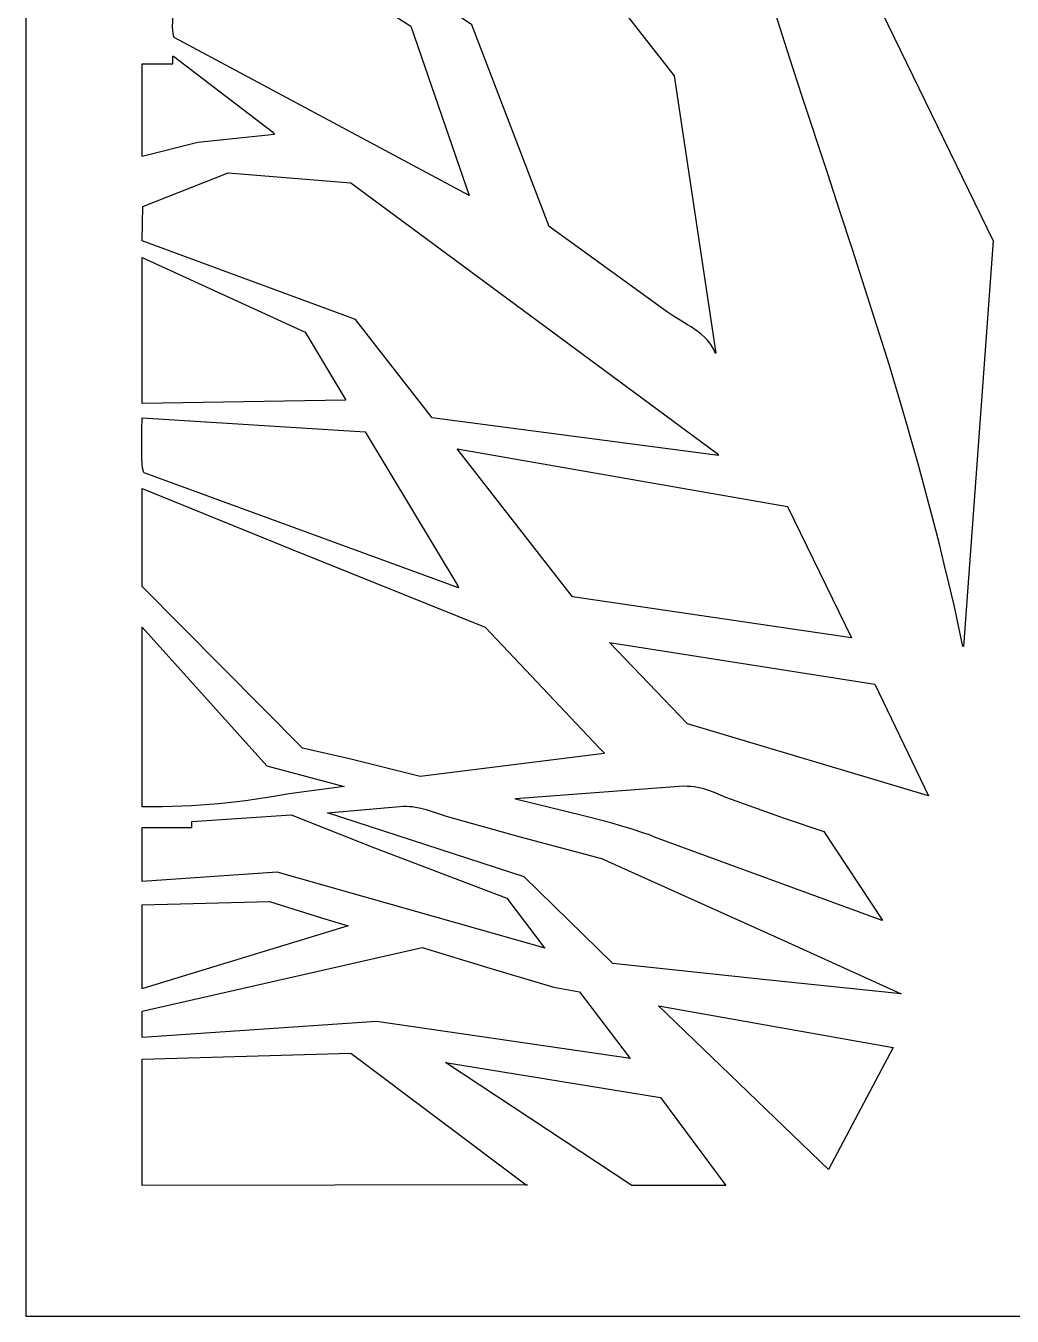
# Model space of a CAD drawing. Header units: centimetres. Extents: x 21 to 27, y -2.9 to 9.
# Drawn here: x 21.047 to 24.13, y -2.926 to 1.108 of the extents above; entities that cross this region are included whole.
import ezdxf

# ---------------------------------------------------------------- set-up
doc = ezdxf.new("R2010")
doc.units = ezdxf.units.CM
doc.header["$MEASUREMENT"] = 0
doc.layers.add('layer 1', color=7, linetype='Continuous')

msp = doc.modelspace()

# ---------------------------------------------------------------- linework, layer by layer
at = {"layer": 'layer 1', "color": 250, "lineweight": 30}
for points, knots in [([(21.0467, 9.00076), (21.0467, 9.00076), (21.0467, 9.00076), (21.0467, 9.00076), (21.0467, 9.00076), (21.0467, 9.00076), (26.99977, 9.00076), (26.99977, 9.00076), (26.99977, 9.00076), (26.99977, 9.00076), (26.99977, 9.00076), (26.99977, 9.00076), (26.99977, 9.00076), (26.99977, 9.00076), (26.99977, -2.92623), (26.99977, -2.92623), (26.99977, -2.92623), (26.99977, -2.92623), (26.99977, -2.92623), (26.99977, -2.92623), (26.99977, -2.92623), (26.99977, -2.92623), (21.0467, -2.92623), (21.0467, -2.92623), (21.0467, -2.92623), (21.0467, -2.92623), (21.0467, -2.92623), (21.0467, -2.92623), (21.0467, -2.92623), (21.0467, -2.92623), (21.0467, 9.00076), (21.0467, 9.00076), (21.0467, 9.00076), (21.0467, 9.00076), (21.0467, 9.00076), (21.0467, 9.00076)], [0, 0, 0, 0, 0.1, 0.1, 0.1, 0.1, 0.2, 0.2, 0.2, 0.2, 0.3, 0.3, 0.3, 0.3, 0.4, 0.4, 0.4, 0.4, 0.5, 0.5, 0.5, 0.5, 0.6, 0.6, 0.6, 0.6, 0.7, 0.7, 0.7, 0.7, 0.8, 0.8, 0.8, 0.8, 1, 1, 1, 1]), ([(22.51659, 3.70525), (22.51659, 3.70525), (22.51659, 3.70525), (22.51659, 3.70525), (22.51659, 3.70525), (22.51659, 3.70525), (22.85678, 2.73324), (22.85678, 2.73324), (22.85678, 2.73324), (22.85678, 2.73324), (22.85678, 2.73324), (22.85678, 2.73324), (22.85678, 2.73324), (22.85678, 2.73324), (23.03735, 2.19465), (23.03735, 2.19465), (23.03735, 2.19465), (23.03735, 2.19465), (23.03735, 2.19465), (23.03735, 2.19465), (23.03735, 2.19465), (23.03735, 2.19465), (23.06202, 2.12891), (23.06202, 2.12891), (23.06202, 2.12891), (23.06202, 2.12891), (23.08565, 2.06316), (23.08565, 2.06316), (23.08565, 2.06316), (23.08565, 2.06316), (23.10977, 1.9974), (23.10977, 1.9974), (23.10977, 1.9974), (23.10977, 1.9974), (23.1329, 1.93114), (23.1329, 1.93114), (23.1329, 1.93114), (23.1329, 1.93114), (23.15599, 1.86487), (23.15599, 1.86487), (23.15599, 1.86487), (23.15599, 1.86487), (23.17857, 1.79809), (23.17857, 1.79809), (23.17857, 1.79809), (23.17857, 1.79809), (23.22319, 1.66447), (23.22319, 1.66447), (23.22319, 1.66447), (23.22319, 1.66447), (23.2673, 1.53035), (23.2673, 1.53035), (23.2673, 1.53035), (23.2673, 1.53035), (23.31086, 1.3957), (23.31086, 1.3957), (23.31086, 1.3957), (23.31086, 1.3957), (23.39645, 1.12587), (23.39645, 1.12587), (23.39645, 1.12587), (23.39645, 1.12587), (23.39645, 1.12587), (23.39645, 1.12587), (23.39645, 1.12587), (23.39645, 1.12587), (23.43478, 1.00594), (23.43478, 1.00594), (23.43478, 1.00594), (23.43478, 1.00594), (23.4736, 0.88657), (23.4736, 0.88657), (23.4736, 0.88657), (23.4736, 0.88657), (23.55235, 0.64777), (23.55235, 0.64777), (23.55235, 0.64777), (23.55235, 0.64777), (23.59171, 0.52783), (23.59171, 0.52783), (23.59171, 0.52783), (23.59171, 0.52783), (23.63109, 0.40792), (23.63109, 0.40792), (23.63109, 0.40792), (23.63109, 0.40792), (23.66992, 0.2875), (23.66992, 0.2875), (23.66992, 0.2875), (23.66992, 0.2875), (23.70825, 0.16703), (23.70825, 0.16703), (23.70825, 0.16703), (23.70825, 0.16703), (23.74605, 0.04552), (23.74605, 0.04552), (23.74605, 0.04552), (23.74605, 0.04552), (23.7828, -0.07705), (23.7828, -0.07705), (23.7828, -0.07705), (23.7828, -0.07705), (23.80064, -0.13803), (23.80064, -0.13803), (23.80064, -0.13803), (23.80064, -0.13803), (23.81851, -0.20008), (23.81851, -0.20008), (23.81851, -0.20008), (23.81851, -0.20008), (23.83583, -0.26165), (23.83583, -0.26165), (23.83583, -0.26165), (23.83583, -0.26165), (23.85315, -0.32423), (23.85315, -0.32423), (23.85315, -0.32423), (23.85315, -0.32423), (23.86994, -0.3863), (23.86994, -0.3863), (23.86994, -0.3863), (23.86994, -0.3863), (23.88622, -0.44943), (23.88622, -0.44943), (23.88622, -0.44943), (23.88622, -0.44943), (23.90251, -0.51253), (23.90251, -0.51253), (23.90251, -0.51253), (23.90251, -0.51253), (23.91771, -0.57567), (23.91771, -0.57567), (23.91771, -0.57567), (23.91771, -0.57567), (23.93294, -0.63931), (23.93294, -0.63931), (23.93294, -0.63931), (23.93294, -0.63931), (23.94816, -0.70344), (23.94816, -0.70344), (23.94816, -0.70344), (23.94816, -0.70344), (23.96235, -0.76814), (23.96235, -0.76814), (23.96235, -0.76814), (23.96235, -0.76814), (23.97599, -0.83286), (23.97599, -0.83286), (23.97599, -0.83286), (23.97599, -0.83286), (23.97599, -0.83286), (23.97599, -0.83286), (23.97599, -0.83286), (23.97599, -0.83286), (23.97808, -0.83286), (23.97808, -0.83286), (23.97808, -0.83286), (23.97808, -0.83286), (23.97808, -0.83286), (23.97808, -0.83286), (23.97808, -0.83286), (23.97808, -0.83286), (24.0705, 0.43578), (24.0705, 0.43578), (24.0705, 0.43578), (24.0705, 0.43578), (24.0705, 0.43578), (24.0705, 0.43578), (24.0705, 0.43578), (24.0705, 0.43578), (23.35445, 1.90643), (23.35445, 1.90643), (23.35445, 1.90643), (23.35445, 1.90643), (23.35445, 1.90643), (23.35445, 1.90643), (23.35445, 1.90643), (23.35445, 1.90643), (23.31454, 2.55023), (23.31454, 2.55023), (23.31454, 2.55023), (23.31454, 2.55023), (23.31454, 2.55023), (23.31454, 2.55023), (23.31454, 2.55023), (23.31454, 2.55023), (22.82107, 3.27815), (22.82107, 3.27815), (22.82107, 3.27815), (22.82107, 3.27815), (22.82107, 3.27815), (22.82107, 3.27815), (22.82107, 3.27815), (22.82107, 3.27815), (22.73288, 3.59165), (22.73288, 3.59165), (22.73288, 3.59165), (22.73288, 3.59165), (22.73288, 3.59165), (22.73288, 3.59165), (22.73288, 3.59165), (22.73288, 3.59165), (22.51659, 3.70525), (22.51659, 3.70525), (22.51659, 3.70525), (22.51659, 3.70525), (22.51659, 3.70525), (22.51659, 3.70525)], [0, 0, 0, 0, 0.0188679, 0.0188679, 0.0188679, 0.0188679, 0.0377358, 0.0377358, 0.0377358, 0.0377358, 0.0566038, 0.0566038, 0.0566038, 0.0566038, 0.0754717, 0.0754717, 0.0754717, 0.0754717, 0.0943396, 0.0943396, 0.0943396, 0.0943396, 0.1132075, 0.1132075, 0.1132075, 0.1132075, 0.1320755, 0.1320755, 0.1320755, 0.1320755, 0.1509434, 0.1509434, 0.1509434, 0.1509434, 0.1698113, 0.1698113, 0.1698113, 0.1698113, 0.1886792, 0.1886792, 0.1886792, 0.1886792, 0.2075472, 0.2075472, 0.2075472, 0.2075472, 0.2264151, 0.2264151, 0.2264151, 0.2264151, 0.245283, 0.245283, 0.245283, 0.245283, 0.2641509, 0.2641509, 0.2641509, 0.2641509, 0.2830189, 0.2830189, 0.2830189, 0.2830189, 0.3018868, 0.3018868, 0.3018868, 0.3018868, 0.3207547, 0.3207547, 0.3207547, 0.3207547, 0.3396226, 0.3396226, 0.3396226, 0.3396226, 0.3584906, 0.3584906, 0.3584906, 0.3584906, 0.3773585, 0.3773585, 0.3773585, 0.3773585, 0.3962264, 0.3962264, 0.3962264, 0.3962264, 0.4150943, 0.4150943, 0.4150943, 0.4150943, 0.4339623, 0.4339623, 0.4339623, 0.4339623, 0.4528302, 0.4528302, 0.4528302, 0.4528302, 0.4716981, 0.4716981, 0.4716981, 0.4716981, 0.490566, 0.490566, 0.490566, 0.490566, 0.509434, 0.509434, 0.509434, 0.509434, 0.5283019, 0.5283019, 0.5283019, 0.5283019, 0.5471698, 0.5471698, 0.5471698, 0.5471698, 0.5660377, 0.5660377, 0.5660377, 0.5660377, 0.5849057, 0.5849057, 0.5849057, 0.5849057, 0.6037736, 0.6037736, 0.6037736, 0.6037736, 0.6226415, 0.6226415, 0.6226415, 0.6226415, 0.6415094, 0.6415094, 0.6415094, 0.6415094, 0.6603774, 0.6603774, 0.6603774, 0.6603774, 0.6792453, 0.6792453, 0.6792453, 0.6792453, 0.6981132, 0.6981132, 0.6981132, 0.6981132, 0.7169811, 0.7169811, 0.7169811, 0.7169811, 0.7358491, 0.7358491, 0.7358491, 0.7358491, 0.754717, 0.754717, 0.754717, 0.754717, 0.7735849, 0.7735849, 0.7735849, 0.7735849, 0.7924528, 0.7924528, 0.7924528, 0.7924528, 0.8113208, 0.8113208, 0.8113208, 0.8113208, 0.8301887, 0.8301887, 0.8301887, 0.8301887, 0.8490566, 0.8490566, 0.8490566, 0.8490566, 0.8679245, 0.8679245, 0.8679245, 0.8679245, 0.8867925, 0.8867925, 0.8867925, 0.8867925, 0.9056604, 0.9056604, 0.9056604, 0.9056604, 0.9245283, 0.9245283, 0.9245283, 0.9245283, 0.9433962, 0.9433962, 0.9433962, 0.9433962, 0.9622642, 0.9622642, 0.9622642, 0.9622642, 1, 1, 1, 1]), ([(22.74548, 1.34467), (22.74548, 1.34467), (22.74548, 1.34467), (22.74548, 1.34467), (22.74548, 1.34467), (22.74548, 1.34467), (22.17011, 1.29417), (22.17011, 1.29417), (22.17011, 1.29417), (22.17011, 1.29417), (22.17011, 1.29417), (22.17011, 1.29417), (22.17011, 1.29417), (22.17011, 1.29417), (22.17432, 1.29208), (22.17432, 1.29208), (22.17432, 1.29208), (22.17432, 1.29208), (22.17432, 1.29208), (22.17432, 1.29208), (22.17432, 1.29208), (22.17432, 1.29208), (22.44097, 1.11113), (22.44097, 1.11113), (22.44097, 1.11113), (22.44097, 1.11113), (22.44097, 1.11113), (22.44097, 1.11113), (22.44097, 1.11113), (22.44097, 1.11113), (22.68248, 0.47996), (22.68248, 0.47996), (22.68248, 0.47996), (22.68248, 0.47996), (22.68248, 0.47996), (22.68248, 0.47996), (22.68248, 0.47996), (22.68248, 0.47996), (23.05205, 0.21278), (23.05205, 0.21278), (23.05205, 0.21278), (23.05205, 0.21278), (23.05205, 0.21278), (23.05205, 0.21278), (23.05205, 0.21278), (23.05205, 0.21278), (23.06151, 0.20647), (23.06151, 0.20647), (23.06151, 0.20647), (23.06151, 0.20647), (23.07148, 0.20016), (23.07148, 0.20016), (23.07148, 0.20016), (23.07148, 0.20016), (23.09249, 0.18701), (23.09249, 0.18701), (23.09249, 0.18701), (23.09249, 0.18701), (23.11505, 0.17335), (23.11505, 0.17335), (23.11505, 0.17335), (23.11505, 0.17335), (23.1266, 0.16651), (23.1266, 0.16651), (23.1266, 0.16651), (23.1266, 0.16651), (23.13763, 0.15862), (23.13763, 0.15862), (23.13763, 0.15862), (23.13763, 0.15862), (23.14814, 0.15124), (23.14814, 0.15124), (23.14814, 0.15124), (23.14814, 0.15124), (23.15863, 0.14283), (23.15863, 0.14283), (23.15863, 0.14283), (23.15863, 0.14283), (23.16808, 0.13443), (23.16808, 0.13443), (23.16808, 0.13443), (23.16808, 0.13443), (23.17699, 0.12547), (23.17699, 0.12547), (23.17699, 0.12547), (23.17699, 0.12547), (23.18488, 0.11601), (23.18488, 0.11601), (23.18488, 0.11601), (23.18488, 0.11601), (23.18801, 0.11128), (23.18801, 0.11128), (23.18801, 0.11128), (23.18801, 0.11128), (23.19117, 0.10601), (23.19117, 0.10601), (23.19117, 0.10601), (23.19117, 0.10601), (23.19434, 0.10075), (23.19434, 0.10075), (23.19434, 0.10075), (23.19434, 0.10075), (23.19692, 0.09549), (23.19692, 0.09549), (23.19692, 0.09549), (23.19692, 0.09549), (23.19905, 0.09024), (23.19905, 0.09024), (23.19905, 0.09024), (23.19905, 0.09024), (23.20116, 0.08446), (23.20116, 0.08446), (23.20116, 0.08446), (23.20116, 0.08446), (23.20116, 0.08446), (23.20116, 0.08446), (23.20116, 0.08446), (23.20116, 0.08446), (23.20324, 0.08446), (23.20324, 0.08446), (23.20324, 0.08446), (23.20324, 0.08446), (23.20324, 0.08446), (23.20324, 0.08446), (23.20324, 0.08446), (23.20324, 0.08446), (23.07303, 0.95126), (23.07303, 0.95126), (23.07303, 0.95126), (23.07303, 0.95126), (23.07303, 0.95126), (23.07303, 0.95126), (23.07303, 0.95126), (23.07303, 0.95126), (22.76647, 1.34467), (22.76647, 1.34467), (22.76647, 1.34467), (22.76647, 1.34467), (22.76647, 1.34467), (22.76647, 1.34467), (22.76647, 1.34467), (22.76647, 1.34467), (22.74548, 1.34467), (22.74548, 1.34467), (22.74548, 1.34467), (22.74548, 1.34467), (22.74548, 1.34467), (22.74548, 1.34467)], [0, 0, 0, 0, 0.0263158, 0.0263158, 0.0263158, 0.0263158, 0.0526316, 0.0526316, 0.0526316, 0.0526316, 0.0789474, 0.0789474, 0.0789474, 0.0789474, 0.1052632, 0.1052632, 0.1052632, 0.1052632, 0.1315789, 0.1315789, 0.1315789, 0.1315789, 0.1578947, 0.1578947, 0.1578947, 0.1578947, 0.1842105, 0.1842105, 0.1842105, 0.1842105, 0.2105263, 0.2105263, 0.2105263, 0.2105263, 0.2368421, 0.2368421, 0.2368421, 0.2368421, 0.2631579, 0.2631579, 0.2631579, 0.2631579, 0.2894737, 0.2894737, 0.2894737, 0.2894737, 0.3157895, 0.3157895, 0.3157895, 0.3157895, 0.3421053, 0.3421053, 0.3421053, 0.3421053, 0.3684211, 0.3684211, 0.3684211, 0.3684211, 0.3947368, 0.3947368, 0.3947368, 0.3947368, 0.4210526, 0.4210526, 0.4210526, 0.4210526, 0.4473684, 0.4473684, 0.4473684, 0.4473684, 0.4736842, 0.4736842, 0.4736842, 0.4736842, 0.5, 0.5, 0.5, 0.5, 0.5263158, 0.5263158, 0.5263158, 0.5263158, 0.5526316, 0.5526316, 0.5526316, 0.5526316, 0.5789474, 0.5789474, 0.5789474, 0.5789474, 0.6052632, 0.6052632, 0.6052632, 0.6052632, 0.6315789, 0.6315789, 0.6315789, 0.6315789, 0.6578947, 0.6578947, 0.6578947, 0.6578947, 0.6842105, 0.6842105, 0.6842105, 0.6842105, 0.7105263, 0.7105263, 0.7105263, 0.7105263, 0.7368421, 0.7368421, 0.7368421, 0.7368421, 0.7631579, 0.7631579, 0.7631579, 0.7631579, 0.7894737, 0.7894737, 0.7894737, 0.7894737, 0.8157895, 0.8157895, 0.8157895, 0.8157895, 0.8421053, 0.8421053, 0.8421053, 0.8421053, 0.8684211, 0.8684211, 0.8684211, 0.8684211, 0.8947368, 0.8947368, 0.8947368, 0.8947368, 0.9210526, 0.9210526, 0.9210526, 0.9210526, 0.9473684, 0.9473684, 0.9473684, 0.9473684, 1, 1, 1, 1]), ([(21.50657, 1.1406), (21.50657, 1.1406), (21.50657, 1.1406), (21.50657, 1.1406), (21.50657, 1.1406), (21.50657, 1.1406), (21.50603, 1.12272), (21.50603, 1.12272), (21.50603, 1.12272), (21.50603, 1.12272), (21.5055, 1.10326), (21.5055, 1.10326), (21.5055, 1.10326), (21.5055, 1.10326), (21.50603, 1.09381), (21.50603, 1.09381), (21.50603, 1.09381), (21.50603, 1.09381), (21.50709, 1.08537), (21.50709, 1.08537), (21.50709, 1.08537), (21.50709, 1.08537), (21.50866, 1.07747), (21.50866, 1.07747), (21.50866, 1.07747), (21.50866, 1.07747), (21.50972, 1.07432), (21.50972, 1.07432), (21.50972, 1.07432), (21.50972, 1.07432), (21.51077, 1.07118), (21.51077, 1.07118), (21.51077, 1.07118), (21.51077, 1.07118), (21.51077, 1.07118), (21.51077, 1.07118), (21.51077, 1.07118), (21.51077, 1.07118), (22.43259, 0.57674), (22.43259, 0.57674), (22.43259, 0.57674), (22.43259, 0.57674), (22.43259, 0.57674), (22.43259, 0.57674), (22.43259, 0.57674), (22.43259, 0.57674), (22.24991, 1.10695), (22.24991, 1.10695), (22.24991, 1.10695), (22.24991, 1.10695), (22.24991, 1.10695), (22.24991, 1.10695), (22.24991, 1.10695), (22.24991, 1.10695), (22.14704, 1.17214), (22.14704, 1.17214), (22.14704, 1.17214), (22.14704, 1.17214), (22.14704, 1.17214), (22.14704, 1.17214), (22.14704, 1.17214), (22.14704, 1.17214), (21.99795, 1.27104), (21.99795, 1.27104), (21.99795, 1.27104), (21.99795, 1.27104), (21.99795, 1.27104), (21.99795, 1.27104), (21.99795, 1.27104), (21.99795, 1.27104), (21.40996, 1.21424), (21.40996, 1.21424), (21.40996, 1.21424), (21.40996, 1.21424), (21.40996, 1.21424), (21.40996, 1.21424), (21.40996, 1.21424), (21.40996, 1.21424), (21.40996, 1.1406), (21.40996, 1.1406), (21.40996, 1.1406), (21.40996, 1.1406), (21.40996, 1.1406), (21.40996, 1.1406), (21.40996, 1.1406), (21.40996, 1.1406), (21.50657, 1.1406), (21.50657, 1.1406), (21.50657, 1.1406), (21.50657, 1.1406), (21.50657, 1.1406), (21.50657, 1.1406)], [0, 0, 0, 0, 0.0416667, 0.0416667, 0.0416667, 0.0416667, 0.0833333, 0.0833333, 0.0833333, 0.0833333, 0.125, 0.125, 0.125, 0.125, 0.1666667, 0.1666667, 0.1666667, 0.1666667, 0.2083333, 0.2083333, 0.2083333, 0.2083333, 0.25, 0.25, 0.25, 0.25, 0.2916667, 0.2916667, 0.2916667, 0.2916667, 0.3333333, 0.3333333, 0.3333333, 0.3333333, 0.375, 0.375, 0.375, 0.375, 0.4166667, 0.4166667, 0.4166667, 0.4166667, 0.4583333, 0.4583333, 0.4583333, 0.4583333, 0.5, 0.5, 0.5, 0.5, 0.5416667, 0.5416667, 0.5416667, 0.5416667, 0.5833333, 0.5833333, 0.5833333, 0.5833333, 0.625, 0.625, 0.625, 0.625, 0.6666667, 0.6666667, 0.6666667, 0.6666667, 0.7083333, 0.7083333, 0.7083333, 0.7083333, 0.75, 0.75, 0.75, 0.75, 0.7916667, 0.7916667, 0.7916667, 0.7916667, 0.8333333, 0.8333333, 0.8333333, 0.8333333, 0.875, 0.875, 0.875, 0.875, 0.9166667, 0.9166667, 0.9166667, 0.9166667, 1, 1, 1, 1]), ([(21.50657, 0.98912), (21.50657, 0.98912), (21.50657, 0.98912), (21.50657, 0.98912), (21.50657, 0.98912), (21.50657, 0.98912), (21.40996, 0.98912), (21.40996, 0.98912), (21.40996, 0.98912), (21.40996, 0.98912), (21.40996, 0.98912), (21.40996, 0.98912), (21.40996, 0.98912), (21.40996, 0.98912), (21.40996, 0.69879), (21.40996, 0.69879), (21.40996, 0.69879), (21.40996, 0.69879), (21.40996, 0.69879), (21.40996, 0.69879), (21.40996, 0.69879), (21.40996, 0.69879), (21.58426, 0.74297), (21.58426, 0.74297), (21.58426, 0.74297), (21.58426, 0.74297), (21.58426, 0.74297), (21.58426, 0.74297), (21.58426, 0.74297), (21.58426, 0.74297), (21.82362, 0.7682), (21.82362, 0.7682), (21.82362, 0.7682), (21.82362, 0.7682), (21.82362, 0.7682), (21.82362, 0.7682), (21.82362, 0.7682), (21.82362, 0.7682), (21.81735, 0.77663), (21.81735, 0.77663), (21.81735, 0.77663), (21.81735, 0.77663), (21.81735, 0.77663), (21.81735, 0.77663), (21.81735, 0.77663), (21.81735, 0.77663), (21.50866, 1.01227), (21.50866, 1.01227), (21.50866, 1.01227), (21.50866, 1.01227), (21.50866, 1.01227), (21.50866, 1.01227), (21.50866, 1.01227), (21.50866, 1.01227), (21.50657, 1.01227), (21.50657, 1.01227), (21.50657, 1.01227), (21.50657, 1.01227), (21.50657, 1.01227), (21.50657, 1.01227), (21.50657, 1.01227), (21.50657, 1.01227), (21.50657, 0.98912), (21.50657, 0.98912), (21.50657, 0.98912), (21.50657, 0.98912), (21.50657, 0.98912), (21.50657, 0.98912)], [0, 0, 0, 0, 0.0555556, 0.0555556, 0.0555556, 0.0555556, 0.1111111, 0.1111111, 0.1111111, 0.1111111, 0.1666667, 0.1666667, 0.1666667, 0.1666667, 0.2222222, 0.2222222, 0.2222222, 0.2222222, 0.2777778, 0.2777778, 0.2777778, 0.2777778, 0.3333333, 0.3333333, 0.3333333, 0.3333333, 0.3888889, 0.3888889, 0.3888889, 0.3888889, 0.4444444, 0.4444444, 0.4444444, 0.4444444, 0.5, 0.5, 0.5, 0.5, 0.5555556, 0.5555556, 0.5555556, 0.5555556, 0.6111111, 0.6111111, 0.6111111, 0.6111111, 0.6666667, 0.6666667, 0.6666667, 0.6666667, 0.7222222, 0.7222222, 0.7222222, 0.7222222, 0.7777778, 0.7777778, 0.7777778, 0.7777778, 0.8333333, 0.8333333, 0.8333333, 0.8333333, 0.8888889, 0.8888889, 0.8888889, 0.8888889, 1, 1, 1, 1]), ([(21.67874, 0.6483), (21.67874, 0.6483), (21.67874, 0.6483), (21.67874, 0.6483), (21.67874, 0.6483), (21.67874, 0.6483), (21.41206, 0.5431), (21.41206, 0.5431), (21.41206, 0.5431), (21.41206, 0.5431), (21.41206, 0.5431), (21.41206, 0.5431), (21.41206, 0.5431), (21.41206, 0.5431), (21.40996, 0.43578), (21.40996, 0.43578), (21.40996, 0.43578), (21.40996, 0.43578), (21.40996, 0.43578), (21.40996, 0.43578), (21.40996, 0.43578), (21.40996, 0.43578), (22.07773, 0.18964), (22.07773, 0.18964), (22.07773, 0.18964), (22.07773, 0.18964), (22.07773, 0.18964), (22.07773, 0.18964), (22.07773, 0.18964), (22.07773, 0.18964), (22.31712, -0.11754), (22.31712, -0.11754), (22.31712, -0.11754), (22.31712, -0.11754), (22.31712, -0.11754), (22.31712, -0.11754), (22.31712, -0.11754), (22.31712, -0.11754), (23.21165, -0.23535), (23.21165, -0.23535), (23.21165, -0.23535), (23.21165, -0.23535), (23.21165, -0.23535), (23.21165, -0.23535), (23.21165, -0.23535), (23.21165, -0.23535), (23.20743, -0.22905), (23.20743, -0.22905), (23.20743, -0.22905), (23.20743, -0.22905), (23.20743, -0.22905), (23.20743, -0.22905), (23.20743, -0.22905), (23.20743, -0.22905), (22.06303, 0.61673), (22.06303, 0.61673), (22.06303, 0.61673), (22.06303, 0.61673), (22.06303, 0.61673), (22.06303, 0.61673), (22.06303, 0.61673), (22.06303, 0.61673), (21.67874, 0.6483), (21.67874, 0.6483), (21.67874, 0.6483), (21.67874, 0.6483), (21.67874, 0.6483), (21.67874, 0.6483)], [0, 0, 0, 0, 0.0555556, 0.0555556, 0.0555556, 0.0555556, 0.1111111, 0.1111111, 0.1111111, 0.1111111, 0.1666667, 0.1666667, 0.1666667, 0.1666667, 0.2222222, 0.2222222, 0.2222222, 0.2222222, 0.2777778, 0.2777778, 0.2777778, 0.2777778, 0.3333333, 0.3333333, 0.3333333, 0.3333333, 0.3888889, 0.3888889, 0.3888889, 0.3888889, 0.4444444, 0.4444444, 0.4444444, 0.4444444, 0.5, 0.5, 0.5, 0.5, 0.5555556, 0.5555556, 0.5555556, 0.5555556, 0.6111111, 0.6111111, 0.6111111, 0.6111111, 0.6666667, 0.6666667, 0.6666667, 0.6666667, 0.7222222, 0.7222222, 0.7222222, 0.7222222, 0.7777778, 0.7777778, 0.7777778, 0.7777778, 0.8333333, 0.8333333, 0.8333333, 0.8333333, 0.8888889, 0.8888889, 0.8888889, 0.8888889, 1, 1, 1, 1]), ([(21.40996, 0.38322), (21.40996, 0.38322), (21.40996, 0.38322), (21.40996, 0.38322), (21.40996, 0.38322), (21.40996, 0.38322), (21.40996, -0.07333), (21.40996, -0.07333), (21.40996, -0.07333), (21.40996, -0.07333), (21.40996, -0.07333), (21.40996, -0.07333), (21.40996, -0.07333), (21.40996, -0.07333), (22.04623, -0.06282), (22.04623, -0.06282), (22.04623, -0.06282), (22.04623, -0.06282), (22.04623, -0.06282), (22.04623, -0.06282), (22.04623, -0.06282), (22.04623, -0.06282), (22.04623, -0.06072), (22.04623, -0.06072), (22.04623, -0.06072), (22.04623, -0.06072), (22.04623, -0.06072), (22.04623, -0.06072), (22.04623, -0.06072), (22.04623, -0.06072), (21.92023, 0.14966), (21.92023, 0.14966), (21.92023, 0.14966), (21.92023, 0.14966), (21.92023, 0.14966), (21.92023, 0.14966), (21.92023, 0.14966), (21.92023, 0.14966), (21.40996, 0.38322), (21.40996, 0.38322), (21.40996, 0.38322), (21.40996, 0.38322), (21.40996, 0.38322), (21.40996, 0.38322)], [0, 0, 0, 0, 0.0833333, 0.0833333, 0.0833333, 0.0833333, 0.1666667, 0.1666667, 0.1666667, 0.1666667, 0.25, 0.25, 0.25, 0.25, 0.3333333, 0.3333333, 0.3333333, 0.3333333, 0.4166667, 0.4166667, 0.4166667, 0.4166667, 0.5, 0.5, 0.5, 0.5, 0.5833333, 0.5833333, 0.5833333, 0.5833333, 0.6666667, 0.6666667, 0.6666667, 0.6666667, 0.75, 0.75, 0.75, 0.75, 0.8333333, 0.8333333, 0.8333333, 0.8333333, 1, 1, 1, 1]), ([(21.40996, -0.11754), (21.40996, -0.11754), (21.40996, -0.11754), (21.40996, -0.11754), (21.40996, -0.11754), (21.40996, -0.11754), (21.40944, -0.15486), (21.40944, -0.15486), (21.40944, -0.15486), (21.40944, -0.15486), (21.40891, -0.18223), (21.40891, -0.18223), (21.40891, -0.18223), (21.40891, -0.18223), (21.40891, -0.21115), (21.40891, -0.21115), (21.40891, -0.21115), (21.40891, -0.21115), (21.40944, -0.23955), (21.40944, -0.23955), (21.40944, -0.23955), (21.40944, -0.23955), (21.41049, -0.26375), (21.41049, -0.26375), (21.41049, -0.26375), (21.41049, -0.26375), (21.41153, -0.27374), (21.41153, -0.27374), (21.41153, -0.27374), (21.41153, -0.27374), (21.41313, -0.28163), (21.41313, -0.28163), (21.41313, -0.28163), (21.41313, -0.28163), (21.41419, -0.28689), (21.41419, -0.28689), (21.41419, -0.28689), (21.41419, -0.28689), (21.41521, -0.28899), (21.41521, -0.28899), (21.41521, -0.28899), (21.41521, -0.28899), (21.41627, -0.29004), (21.41627, -0.29004), (21.41627, -0.29004), (21.41627, -0.29004), (21.41627, -0.29004), (21.41627, -0.29004), (21.41627, -0.29004), (21.41627, -0.29004), (22.39899, -0.64982), (22.39899, -0.64982), (22.39899, -0.64982), (22.39899, -0.64982), (22.39899, -0.64982), (22.39899, -0.64982), (22.39899, -0.64982), (22.39899, -0.64982), (22.39691, -0.64351), (22.39691, -0.64351), (22.39691, -0.64351), (22.39691, -0.64351), (22.39691, -0.64351), (22.39691, -0.64351), (22.39691, -0.64351), (22.39691, -0.64351), (22.1071, -0.1617), (22.1071, -0.1617), (22.1071, -0.1617), (22.1071, -0.1617), (22.1071, -0.1617), (22.1071, -0.1617), (22.1071, -0.1617), (22.1071, -0.1617), (21.40996, -0.11754), (21.40996, -0.11754), (21.40996, -0.11754), (21.40996, -0.11754), (21.40996, -0.11754), (21.40996, -0.11754)], [0, 0, 0, 0, 0.047619, 0.047619, 0.047619, 0.047619, 0.0952381, 0.0952381, 0.0952381, 0.0952381, 0.1428571, 0.1428571, 0.1428571, 0.1428571, 0.1904762, 0.1904762, 0.1904762, 0.1904762, 0.2380952, 0.2380952, 0.2380952, 0.2380952, 0.2857143, 0.2857143, 0.2857143, 0.2857143, 0.3333333, 0.3333333, 0.3333333, 0.3333333, 0.3809524, 0.3809524, 0.3809524, 0.3809524, 0.4285714, 0.4285714, 0.4285714, 0.4285714, 0.4761905, 0.4761905, 0.4761905, 0.4761905, 0.5238095, 0.5238095, 0.5238095, 0.5238095, 0.5714286, 0.5714286, 0.5714286, 0.5714286, 0.6190476, 0.6190476, 0.6190476, 0.6190476, 0.6666667, 0.6666667, 0.6666667, 0.6666667, 0.7142857, 0.7142857, 0.7142857, 0.7142857, 0.7619048, 0.7619048, 0.7619048, 0.7619048, 0.8095238, 0.8095238, 0.8095238, 0.8095238, 0.8571429, 0.8571429, 0.8571429, 0.8571429, 0.9047619, 0.9047619, 0.9047619, 0.9047619, 1, 1, 1, 1]), ([(22.39479, -0.21431), (22.39479, -0.21431), (22.39479, -0.21431), (22.39479, -0.21431), (22.39479, -0.21431), (22.39479, -0.21431), (22.75598, -0.67715), (22.75598, -0.67715), (22.75598, -0.67715), (22.75598, -0.67715), (22.75598, -0.67715), (22.75598, -0.67715), (22.75598, -0.67715), (22.75598, -0.67715), (23.6274, -0.8055), (23.6274, -0.8055), (23.6274, -0.8055), (23.6274, -0.8055), (23.6274, -0.8055), (23.6274, -0.8055), (23.6274, -0.8055), (23.6274, -0.8055), (23.42793, -0.39525), (23.42793, -0.39525), (23.42793, -0.39525), (23.42793, -0.39525), (23.42793, -0.39525), (23.42793, -0.39525), (23.42793, -0.39525), (23.42793, -0.39525), (22.39479, -0.21431), (22.39479, -0.21431), (22.39479, -0.21431), (22.39479, -0.21431), (22.39479, -0.21431), (22.39479, -0.21431)], [0, 0, 0, 0, 0.1, 0.1, 0.1, 0.1, 0.2, 0.2, 0.2, 0.2, 0.3, 0.3, 0.3, 0.3, 0.4, 0.4, 0.4, 0.4, 0.5, 0.5, 0.5, 0.5, 0.6, 0.6, 0.6, 0.6, 0.7, 0.7, 0.7, 0.7, 0.8, 0.8, 0.8, 0.8, 1, 1, 1, 1]), ([(21.40996, -0.33843), (21.40996, -0.33843), (21.40996, -0.33843), (21.40996, -0.33843), (21.40996, -0.33843), (21.40996, -0.33843), (21.40996, -0.64559), (21.40996, -0.64559), (21.40996, -0.64559), (21.40996, -0.64559), (21.40996, -0.64559), (21.40996, -0.64559), (21.40996, -0.64559), (21.40996, -0.64559), (21.91184, -1.15053), (21.91184, -1.15053), (21.91184, -1.15053), (21.91184, -1.15053), (21.91184, -1.15053), (21.91184, -1.15053), (21.91184, -1.15053), (21.91184, -1.15053), (22.05883, -1.18421), (22.05883, -1.18421), (22.05883, -1.18421), (22.05883, -1.18421), (22.05883, -1.18421), (22.05883, -1.18421), (22.05883, -1.18421), (22.05883, -1.18421), (22.27931, -1.23889), (22.27931, -1.23889), (22.27931, -1.23889), (22.27931, -1.23889), (22.27931, -1.23889), (22.27931, -1.23889), (22.27931, -1.23889), (22.27931, -1.23889), (22.85467, -1.16738), (22.85467, -1.16738), (22.85467, -1.16738), (22.85467, -1.16738), (22.85467, -1.16738), (22.85467, -1.16738), (22.85467, -1.16738), (22.85467, -1.16738), (22.85467, -1.16526), (22.85467, -1.16526), (22.85467, -1.16526), (22.85467, -1.16526), (22.85467, -1.16526), (22.85467, -1.16526), (22.85467, -1.16526), (22.85467, -1.16526), (22.83787, -1.14844), (22.83787, -1.14844), (22.83787, -1.14844), (22.83787, -1.14844), (22.83787, -1.14844), (22.83787, -1.14844), (22.83787, -1.14844), (22.83787, -1.14844), (22.64468, -0.94436), (22.64468, -0.94436), (22.64468, -0.94436), (22.64468, -0.94436), (22.64468, -0.94436), (22.64468, -0.94436), (22.64468, -0.94436), (22.64468, -0.94436), (22.483, -0.77183), (22.483, -0.77183), (22.483, -0.77183), (22.483, -0.77183), (22.483, -0.77183), (22.483, -0.77183), (22.483, -0.77183), (22.483, -0.77183), (21.88454, -0.532), (21.88454, -0.532), (21.88454, -0.532), (21.88454, -0.532), (21.88454, -0.532), (21.88454, -0.532), (21.88454, -0.532), (21.88454, -0.532), (21.40996, -0.33843), (21.40996, -0.33843), (21.40996, -0.33843), (21.40996, -0.33843), (21.40996, -0.33843), (21.40996, -0.33843)], [0, 0, 0, 0, 0.0416667, 0.0416667, 0.0416667, 0.0416667, 0.0833333, 0.0833333, 0.0833333, 0.0833333, 0.125, 0.125, 0.125, 0.125, 0.1666667, 0.1666667, 0.1666667, 0.1666667, 0.2083333, 0.2083333, 0.2083333, 0.2083333, 0.25, 0.25, 0.25, 0.25, 0.2916667, 0.2916667, 0.2916667, 0.2916667, 0.3333333, 0.3333333, 0.3333333, 0.3333333, 0.375, 0.375, 0.375, 0.375, 0.4166667, 0.4166667, 0.4166667, 0.4166667, 0.4583333, 0.4583333, 0.4583333, 0.4583333, 0.5, 0.5, 0.5, 0.5, 0.5416667, 0.5416667, 0.5416667, 0.5416667, 0.5833333, 0.5833333, 0.5833333, 0.5833333, 0.625, 0.625, 0.625, 0.625, 0.6666667, 0.6666667, 0.6666667, 0.6666667, 0.7083333, 0.7083333, 0.7083333, 0.7083333, 0.75, 0.75, 0.75, 0.75, 0.7916667, 0.7916667, 0.7916667, 0.7916667, 0.8333333, 0.8333333, 0.8333333, 0.8333333, 0.875, 0.875, 0.875, 0.875, 0.9166667, 0.9166667, 0.9166667, 0.9166667, 1, 1, 1, 1]), ([(21.40996, -1.33358), (21.40996, -1.33358), (21.40996, -1.33358), (21.40996, -1.33358), (21.40996, -1.33358), (21.40996, -1.33358), (21.44199, -1.33358), (21.44199, -1.33358), (21.44199, -1.33358), (21.44199, -1.33358), (21.47349, -1.33358), (21.47349, -1.33358), (21.47349, -1.33358), (21.47349, -1.33358), (21.50446, -1.33307), (21.50446, -1.33307), (21.50446, -1.33307), (21.50446, -1.33307), (21.53439, -1.33201), (21.53439, -1.33201), (21.53439, -1.33201), (21.53439, -1.33201), (21.56431, -1.33043), (21.56431, -1.33043), (21.56431, -1.33043), (21.56431, -1.33043), (21.59319, -1.32885), (21.59319, -1.32885), (21.59319, -1.32885), (21.59319, -1.32885), (21.62204, -1.32676), (21.62204, -1.32676), (21.62204, -1.32676), (21.62204, -1.32676), (21.65041, -1.32411), (21.65041, -1.32411), (21.65041, -1.32411), (21.65041, -1.32411), (21.67823, -1.32148), (21.67823, -1.32148), (21.67823, -1.32148), (21.67823, -1.32148), (21.70603, -1.31833), (21.70603, -1.31833), (21.70603, -1.31833), (21.70603, -1.31833), (21.73335, -1.31517), (21.73335, -1.31517), (21.73335, -1.31517), (21.73335, -1.31517), (21.76065, -1.31149), (21.76065, -1.31149), (21.76065, -1.31149), (21.76065, -1.31149), (21.81525, -1.30308), (21.81525, -1.30308), (21.81525, -1.30308), (21.81525, -1.30308), (21.86984, -1.29361), (21.86984, -1.29361), (21.86984, -1.29361), (21.86984, -1.29361), (21.86984, -1.29361), (21.86984, -1.29361), (21.86984, -1.29361), (21.86984, -1.29361), (22.04202, -1.27045), (22.04202, -1.27045), (22.04202, -1.27045), (22.04202, -1.27045), (22.04202, -1.27045), (22.04202, -1.27045), (22.04202, -1.27045), (22.04202, -1.27045), (21.80054, -1.20524), (21.80054, -1.20524), (21.80054, -1.20524), (21.80054, -1.20524), (21.80054, -1.20524), (21.80054, -1.20524), (21.80054, -1.20524), (21.80054, -1.20524), (21.40996, -0.77183), (21.40996, -0.77183), (21.40996, -0.77183), (21.40996, -0.77183), (21.40996, -0.77183), (21.40996, -0.77183), (21.40996, -0.77183), (21.40996, -0.77183), (21.40996, -1.33358), (21.40996, -1.33358), (21.40996, -1.33358), (21.40996, -1.33358), (21.40996, -1.33358), (21.40996, -1.33358)], [0, 0, 0, 0, 0.04, 0.04, 0.04, 0.04, 0.08, 0.08, 0.08, 0.08, 0.12, 0.12, 0.12, 0.12, 0.16, 0.16, 0.16, 0.16, 0.2, 0.2, 0.2, 0.2, 0.24, 0.24, 0.24, 0.24, 0.28, 0.28, 0.28, 0.28, 0.32, 0.32, 0.32, 0.32, 0.36, 0.36, 0.36, 0.36, 0.4, 0.4, 0.4, 0.4, 0.44, 0.44, 0.44, 0.44, 0.48, 0.48, 0.48, 0.48, 0.52, 0.52, 0.52, 0.52, 0.56, 0.56, 0.56, 0.56, 0.6, 0.6, 0.6, 0.6, 0.64, 0.64, 0.64, 0.64, 0.68, 0.68, 0.68, 0.68, 0.72, 0.72, 0.72, 0.72, 0.76, 0.76, 0.76, 0.76, 0.8, 0.8, 0.8, 0.8, 0.84, 0.84, 0.84, 0.84, 0.88, 0.88, 0.88, 0.88, 0.92, 0.92, 0.92, 0.92, 1, 1, 1, 1]), ([(22.87147, -0.82021), (22.87147, -0.82021), (22.87147, -0.82021), (22.87147, -0.82021), (22.87147, -0.82021), (22.87147, -0.82021), (23.11505, -1.0748), (23.11505, -1.0748), (23.11505, -1.0748), (23.11505, -1.0748), (23.11505, -1.0748), (23.11505, -1.0748), (23.11505, -1.0748), (23.11505, -1.0748), (23.86889, -1.29991), (23.86889, -1.29991), (23.86889, -1.29991), (23.86889, -1.29991), (23.86889, -1.29991), (23.86889, -1.29991), (23.86889, -1.29991), (23.86889, -1.29991), (23.7009, -0.95067), (23.7009, -0.95067), (23.7009, -0.95067), (23.7009, -0.95067), (23.7009, -0.95067), (23.7009, -0.95067), (23.7009, -0.95067), (23.7009, -0.95067), (22.87147, -0.82021), (22.87147, -0.82021), (22.87147, -0.82021), (22.87147, -0.82021), (22.87147, -0.82021), (22.87147, -0.82021)], [0, 0, 0, 0, 0.1, 0.1, 0.1, 0.1, 0.2, 0.2, 0.2, 0.2, 0.3, 0.3, 0.3, 0.3, 0.4, 0.4, 0.4, 0.4, 0.5, 0.5, 0.5, 0.5, 0.6, 0.6, 0.6, 0.6, 0.7, 0.7, 0.7, 0.7, 0.8, 0.8, 0.8, 0.8, 1, 1, 1, 1]), ([(23.10246, -1.26836), (23.10246, -1.26836), (23.10246, -1.26836), (23.10246, -1.26836), (23.10246, -1.26836), (23.10246, -1.26836), (22.57748, -1.30834), (22.57748, -1.30834), (22.57748, -1.30834), (22.57748, -1.30834), (22.57748, -1.30834), (22.57748, -1.30834), (22.57748, -1.30834), (22.57748, -1.30834), (22.57748, -1.31046), (22.57748, -1.31046), (22.57748, -1.31046), (22.57748, -1.31046), (22.57748, -1.31046), (22.57748, -1.31046), (22.57748, -1.31046), (22.57748, -1.31046), (22.72656, -1.34621), (22.72656, -1.34621), (22.72656, -1.34621), (22.72656, -1.34621), (22.72656, -1.34621), (22.72656, -1.34621), (22.72656, -1.34621), (22.72656, -1.34621), (22.80218, -1.36512), (22.80218, -1.36512), (22.80218, -1.36512), (22.80218, -1.36512), (22.83893, -1.3746), (22.83893, -1.3746), (22.83893, -1.3746), (22.83893, -1.3746), (22.87514, -1.38407), (22.87514, -1.38407), (22.87514, -1.38407), (22.87514, -1.38407), (22.91031, -1.39409), (22.91031, -1.39409), (22.91031, -1.39409), (22.91031, -1.39409), (22.94497, -1.40459), (22.94497, -1.40459), (22.94497, -1.40459), (22.94497, -1.40459), (22.97909, -1.41614), (22.97909, -1.41614), (22.97909, -1.41614), (22.97909, -1.41614), (22.99588, -1.42193), (22.99588, -1.42193), (22.99588, -1.42193), (22.99588, -1.42193), (23.01216, -1.42825), (23.01216, -1.42825), (23.01216, -1.42825), (23.01216, -1.42825), (23.01216, -1.42825), (23.01216, -1.42825), (23.01216, -1.42825), (23.01216, -1.42825), (23.72401, -1.68915), (23.72401, -1.68915), (23.72401, -1.68915), (23.72401, -1.68915), (23.72401, -1.68915), (23.72401, -1.68915), (23.72401, -1.68915), (23.72401, -1.68915), (23.72401, -1.68705), (23.72401, -1.68705), (23.72401, -1.68705), (23.72401, -1.68705), (23.72401, -1.68705), (23.72401, -1.68705), (23.72401, -1.68705), (23.72401, -1.68705), (23.54132, -1.41143), (23.54132, -1.41143), (23.54132, -1.41143), (23.54132, -1.41143), (23.54132, -1.41143), (23.54132, -1.41143), (23.54132, -1.41143), (23.54132, -1.41143), (23.41745, -1.36935), (23.41745, -1.36935), (23.41745, -1.36935), (23.41745, -1.36935), (23.41745, -1.36935), (23.41745, -1.36935), (23.41745, -1.36935), (23.41745, -1.36935), (23.25154, -1.31046), (23.25154, -1.31046), (23.25154, -1.31046), (23.25154, -1.31046), (23.25154, -1.31046), (23.25154, -1.31046), (23.25154, -1.31046), (23.25154, -1.31046), (23.2342, -1.3036), (23.2342, -1.3036), (23.2342, -1.3036), (23.2342, -1.3036), (23.2174, -1.29623), (23.2174, -1.29623), (23.2174, -1.29623), (23.2174, -1.29623), (23.20062, -1.28887), (23.20062, -1.28887), (23.20062, -1.28887), (23.20062, -1.28887), (23.18382, -1.28256), (23.18382, -1.28256), (23.18382, -1.28256), (23.18382, -1.28256), (23.17488, -1.2794), (23.17488, -1.2794), (23.17488, -1.2794), (23.17488, -1.2794), (23.16544, -1.27678), (23.16544, -1.27678), (23.16544, -1.27678), (23.16544, -1.27678), (23.15652, -1.27469), (23.15652, -1.27469), (23.15652, -1.27469), (23.15652, -1.27469), (23.14655, -1.27257), (23.14655, -1.27257), (23.14655, -1.27257), (23.14655, -1.27257), (23.13606, -1.27045), (23.13606, -1.27045), (23.13606, -1.27045), (23.13606, -1.27045), (23.12554, -1.26941), (23.12554, -1.26941), (23.12554, -1.26941), (23.12554, -1.26941), (23.11452, -1.26888), (23.11452, -1.26888), (23.11452, -1.26888), (23.11452, -1.26888), (23.10246, -1.26836), (23.10246, -1.26836), (23.10246, -1.26836), (23.10246, -1.26836), (23.10246, -1.26836), (23.10246, -1.26836)], [0, 0, 0, 0, 0.025, 0.025, 0.025, 0.025, 0.05, 0.05, 0.05, 0.05, 0.075, 0.075, 0.075, 0.075, 0.1, 0.1, 0.1, 0.1, 0.125, 0.125, 0.125, 0.125, 0.15, 0.15, 0.15, 0.15, 0.175, 0.175, 0.175, 0.175, 0.2, 0.2, 0.2, 0.2, 0.225, 0.225, 0.225, 0.225, 0.25, 0.25, 0.25, 0.25, 0.275, 0.275, 0.275, 0.275, 0.3, 0.3, 0.3, 0.3, 0.325, 0.325, 0.325, 0.325, 0.35, 0.35, 0.35, 0.35, 0.375, 0.375, 0.375, 0.375, 0.4, 0.4, 0.4, 0.4, 0.425, 0.425, 0.425, 0.425, 0.45, 0.45, 0.45, 0.45, 0.475, 0.475, 0.475, 0.475, 0.5, 0.5, 0.5, 0.5, 0.525, 0.525, 0.525, 0.525, 0.55, 0.55, 0.55, 0.55, 0.575, 0.575, 0.575, 0.575, 0.6, 0.6, 0.6, 0.6, 0.625, 0.625, 0.625, 0.625, 0.65, 0.65, 0.65, 0.65, 0.675, 0.675, 0.675, 0.675, 0.7, 0.7, 0.7, 0.7, 0.725, 0.725, 0.725, 0.725, 0.75, 0.75, 0.75, 0.75, 0.775, 0.775, 0.775, 0.775, 0.8, 0.8, 0.8, 0.8, 0.825, 0.825, 0.825, 0.825, 0.85, 0.85, 0.85, 0.85, 0.875, 0.875, 0.875, 0.875, 0.9, 0.9, 0.9, 0.9, 0.925, 0.925, 0.925, 0.925, 0.95, 0.95, 0.95, 0.95, 1, 1, 1, 1]), ([(21.56535, -1.37986), (21.56535, -1.37986), (21.56535, -1.37986), (21.56535, -1.37986), (21.56535, -1.37986), (21.56535, -1.37986), (21.56535, -1.3988), (21.56535, -1.3988), (21.56535, -1.3988), (21.56535, -1.3988), (21.56535, -1.3988), (21.56535, -1.3988), (21.56535, -1.3988), (21.56535, -1.3988), (21.40996, -1.3988), (21.40996, -1.3988), (21.40996, -1.3988), (21.40996, -1.3988), (21.40996, -1.3988), (21.40996, -1.3988), (21.40996, -1.3988), (21.40996, -1.3988), (21.40996, -1.56711), (21.40996, -1.56711), (21.40996, -1.56711), (21.40996, -1.56711), (21.40996, -1.56711), (21.40996, -1.56711), (21.40996, -1.56711), (21.40996, -1.56711), (21.83204, -1.53767), (21.83204, -1.53767), (21.83204, -1.53767), (21.83204, -1.53767), (21.83204, -1.53767), (21.83204, -1.53767), (21.83204, -1.53767), (21.83204, -1.53767), (22.66988, -1.7754), (22.66988, -1.7754), (22.66988, -1.7754), (22.66988, -1.7754), (22.66988, -1.7754), (22.66988, -1.7754), (22.66988, -1.7754), (22.66988, -1.7754), (22.6636, -1.76908), (22.6636, -1.76908), (22.6636, -1.76908), (22.6636, -1.76908), (22.6636, -1.76908), (22.6636, -1.76908), (22.6636, -1.76908), (22.6636, -1.76908), (22.55019, -1.61972), (22.55019, -1.61972), (22.55019, -1.61972), (22.55019, -1.61972), (22.55019, -1.61972), (22.55019, -1.61972), (22.55019, -1.61972), (22.55019, -1.61972), (22.13652, -1.46192), (22.13652, -1.46192), (22.13652, -1.46192), (22.13652, -1.46192), (22.13652, -1.46192), (22.13652, -1.46192), (22.13652, -1.46192), (22.13652, -1.46192), (21.87614, -1.35883), (21.87614, -1.35883), (21.87614, -1.35883), (21.87614, -1.35883), (21.87614, -1.35883), (21.87614, -1.35883), (21.87614, -1.35883), (21.87614, -1.35883), (21.56535, -1.37986), (21.56535, -1.37986), (21.56535, -1.37986), (21.56535, -1.37986), (21.56535, -1.37986), (21.56535, -1.37986)], [0, 0, 0, 0, 0.0454545, 0.0454545, 0.0454545, 0.0454545, 0.0909091, 0.0909091, 0.0909091, 0.0909091, 0.1363636, 0.1363636, 0.1363636, 0.1363636, 0.1818182, 0.1818182, 0.1818182, 0.1818182, 0.2272727, 0.2272727, 0.2272727, 0.2272727, 0.2727273, 0.2727273, 0.2727273, 0.2727273, 0.3181818, 0.3181818, 0.3181818, 0.3181818, 0.3636364, 0.3636364, 0.3636364, 0.3636364, 0.4090909, 0.4090909, 0.4090909, 0.4090909, 0.4545455, 0.4545455, 0.4545455, 0.4545455, 0.5, 0.5, 0.5, 0.5, 0.5454545, 0.5454545, 0.5454545, 0.5454545, 0.5909091, 0.5909091, 0.5909091, 0.5909091, 0.6363636, 0.6363636, 0.6363636, 0.6363636, 0.6818182, 0.6818182, 0.6818182, 0.6818182, 0.7272727, 0.7272727, 0.7272727, 0.7272727, 0.7727273, 0.7727273, 0.7727273, 0.7727273, 0.8181818, 0.8181818, 0.8181818, 0.8181818, 0.8636364, 0.8636364, 0.8636364, 0.8636364, 0.9090909, 0.9090909, 0.9090909, 0.9090909, 1, 1, 1, 1]), ([(22.22682, -1.3315), (22.22682, -1.3315), (22.22682, -1.3315), (22.22682, -1.3315), (22.22682, -1.3315), (22.22682, -1.3315), (21.98954, -1.35251), (21.98954, -1.35251), (21.98954, -1.35251), (21.98954, -1.35251), (21.98954, -1.35251), (21.98954, -1.35251), (21.98954, -1.35251), (21.98954, -1.35251), (22.60477, -1.55239), (22.60477, -1.55239), (22.60477, -1.55239), (22.60477, -1.55239), (22.60477, -1.55239), (22.60477, -1.55239), (22.60477, -1.55239), (22.60477, -1.55239), (22.88195, -1.82377), (22.88195, -1.82377), (22.88195, -1.82377), (22.88195, -1.82377), (22.88195, -1.82377), (22.88195, -1.82377), (22.88195, -1.82377), (22.88195, -1.82377), (23.36074, -1.8743), (23.36074, -1.8743), (23.36074, -1.8743), (23.36074, -1.8743), (23.36074, -1.8743), (23.36074, -1.8743), (23.36074, -1.8743), (23.36074, -1.8743), (23.7828, -1.91849), (23.7828, -1.91849), (23.7828, -1.91849), (23.7828, -1.91849), (23.7828, -1.91849), (23.7828, -1.91849), (23.7828, -1.91849), (23.7828, -1.91849), (23.40692, -1.74805), (23.40692, -1.74805), (23.40692, -1.74805), (23.40692, -1.74805), (23.40692, -1.74805), (23.40692, -1.74805), (23.40692, -1.74805), (23.40692, -1.74805), (22.84627, -1.49559), (22.84627, -1.49559), (22.84627, -1.49559), (22.84627, -1.49559), (22.84627, -1.49559), (22.84627, -1.49559), (22.84627, -1.49559), (22.84627, -1.49559), (22.58798, -1.42615), (22.58798, -1.42615), (22.58798, -1.42615), (22.58798, -1.42615), (22.58798, -1.42615), (22.58798, -1.42615), (22.58798, -1.42615), (22.58798, -1.42615), (22.36121, -1.36303), (22.36121, -1.36303), (22.36121, -1.36303), (22.36121, -1.36303), (22.36121, -1.36303), (22.36121, -1.36303), (22.36121, -1.36303), (22.36121, -1.36303), (22.34545, -1.35778), (22.34545, -1.35778), (22.34545, -1.35778), (22.34545, -1.35778), (22.32969, -1.35251), (22.32969, -1.35251), (22.32969, -1.35251), (22.32969, -1.35251), (22.31395, -1.34726), (22.31395, -1.34726), (22.31395, -1.34726), (22.31395, -1.34726), (22.2982, -1.34252), (22.2982, -1.34252), (22.2982, -1.34252), (22.2982, -1.34252), (22.28195, -1.33779), (22.28195, -1.33779), (22.28195, -1.33779), (22.28195, -1.33779), (22.2646, -1.33465), (22.2646, -1.33465), (22.2646, -1.33465), (22.2646, -1.33465), (22.25569, -1.33307), (22.25569, -1.33307), (22.25569, -1.33307), (22.25569, -1.33307), (22.24624, -1.33251), (22.24624, -1.33251), (22.24624, -1.33251), (22.24624, -1.33251), (22.23679, -1.3315), (22.23679, -1.3315), (22.23679, -1.3315), (22.23679, -1.3315), (22.22682, -1.3315), (22.22682, -1.3315), (22.22682, -1.3315), (22.22682, -1.3315), (22.22682, -1.3315), (22.22682, -1.3315)], [0, 0, 0, 0, 0.0322581, 0.0322581, 0.0322581, 0.0322581, 0.0645161, 0.0645161, 0.0645161, 0.0645161, 0.0967742, 0.0967742, 0.0967742, 0.0967742, 0.1290323, 0.1290323, 0.1290323, 0.1290323, 0.1612903, 0.1612903, 0.1612903, 0.1612903, 0.1935484, 0.1935484, 0.1935484, 0.1935484, 0.2258065, 0.2258065, 0.2258065, 0.2258065, 0.2580645, 0.2580645, 0.2580645, 0.2580645, 0.2903226, 0.2903226, 0.2903226, 0.2903226, 0.3225806, 0.3225806, 0.3225806, 0.3225806, 0.3548387, 0.3548387, 0.3548387, 0.3548387, 0.3870968, 0.3870968, 0.3870968, 0.3870968, 0.4193548, 0.4193548, 0.4193548, 0.4193548, 0.4516129, 0.4516129, 0.4516129, 0.4516129, 0.483871, 0.483871, 0.483871, 0.483871, 0.516129, 0.516129, 0.516129, 0.516129, 0.5483871, 0.5483871, 0.5483871, 0.5483871, 0.5806452, 0.5806452, 0.5806452, 0.5806452, 0.6129032, 0.6129032, 0.6129032, 0.6129032, 0.6451613, 0.6451613, 0.6451613, 0.6451613, 0.6774194, 0.6774194, 0.6774194, 0.6774194, 0.7096774, 0.7096774, 0.7096774, 0.7096774, 0.7419355, 0.7419355, 0.7419355, 0.7419355, 0.7741935, 0.7741935, 0.7741935, 0.7741935, 0.8064516, 0.8064516, 0.8064516, 0.8064516, 0.8387097, 0.8387097, 0.8387097, 0.8387097, 0.8709677, 0.8709677, 0.8709677, 0.8709677, 0.9032258, 0.9032258, 0.9032258, 0.9032258, 0.9354839, 0.9354839, 0.9354839, 0.9354839, 1, 1, 1, 1]), ([(21.40996, -1.64075), (21.40996, -1.64075), (21.40996, -1.64075), (21.40996, -1.64075), (21.40996, -1.64075), (21.40996, -1.64075), (21.40996, -1.90163), (21.40996, -1.90163), (21.40996, -1.90163), (21.40996, -1.90163), (21.40996, -1.90163), (21.40996, -1.90163), (21.40996, -1.90163), (21.40996, -1.90163), (21.41206, -1.90163), (21.41206, -1.90163), (21.41206, -1.90163), (21.41206, -1.90163), (21.41206, -1.90163), (21.41206, -1.90163), (21.41206, -1.90163), (21.41206, -1.90163), (22.05463, -1.70597), (22.05463, -1.70597), (22.05463, -1.70597), (22.05463, -1.70597), (22.05463, -1.70597), (22.05463, -1.70597), (22.05463, -1.70597), (22.05463, -1.70597), (21.97063, -1.68073), (21.97063, -1.68073), (21.97063, -1.68073), (21.97063, -1.68073), (21.97063, -1.68073), (21.97063, -1.68073), (21.97063, -1.68073), (21.97063, -1.68073), (21.80894, -1.63022), (21.80894, -1.63022), (21.80894, -1.63022), (21.80894, -1.63022), (21.80894, -1.63022), (21.80894, -1.63022), (21.80894, -1.63022), (21.80894, -1.63022), (21.40996, -1.64075), (21.40996, -1.64075), (21.40996, -1.64075), (21.40996, -1.64075), (21.40996, -1.64075), (21.40996, -1.64075)], [0, 0, 0, 0, 0.0714286, 0.0714286, 0.0714286, 0.0714286, 0.1428571, 0.1428571, 0.1428571, 0.1428571, 0.2142857, 0.2142857, 0.2142857, 0.2142857, 0.2857143, 0.2857143, 0.2857143, 0.2857143, 0.3571429, 0.3571429, 0.3571429, 0.3571429, 0.4285714, 0.4285714, 0.4285714, 0.4285714, 0.5, 0.5, 0.5, 0.5, 0.5714286, 0.5714286, 0.5714286, 0.5714286, 0.6428571, 0.6428571, 0.6428571, 0.6428571, 0.7142857, 0.7142857, 0.7142857, 0.7142857, 0.7857143, 0.7857143, 0.7857143, 0.7857143, 0.8571429, 0.8571429, 0.8571429, 0.8571429, 1, 1, 1, 1]), ([(21.40996, -1.97316), (21.40996, -1.97316), (21.40996, -1.97316), (21.40996, -1.97316), (21.40996, -1.97316), (21.40996, -1.97316), (21.40996, -2.05521), (21.40996, -2.05521), (21.40996, -2.05521), (21.40996, -2.05521), (21.40996, -2.05521), (21.40996, -2.05521), (21.40996, -2.05521), (21.40996, -2.05521), (22.14281, -2.00472), (22.14281, -2.00472), (22.14281, -2.00472), (22.14281, -2.00472), (22.14281, -2.00472), (22.14281, -2.00472), (22.14281, -2.00472), (22.14281, -2.00472), (22.93654, -2.12045), (22.93654, -2.12045), (22.93654, -2.12045), (22.93654, -2.12045), (22.93654, -2.12045), (22.93654, -2.12045), (22.93654, -2.12045), (22.93654, -2.12045), (22.93236, -2.11621), (22.93236, -2.11621), (22.93236, -2.11621), (22.93236, -2.11621), (22.93236, -2.11621), (22.93236, -2.11621), (22.93236, -2.11621), (22.93236, -2.11621), (22.77698, -1.91216), (22.77698, -1.91216), (22.77698, -1.91216), (22.77698, -1.91216), (22.77698, -1.91216), (22.77698, -1.91216), (22.77698, -1.91216), (22.77698, -1.91216), (22.69718, -1.89743), (22.69718, -1.89743), (22.69718, -1.89743), (22.69718, -1.89743), (22.69718, -1.89743), (22.69718, -1.89743), (22.69718, -1.89743), (22.69718, -1.89743), (22.4977, -1.83852), (22.4977, -1.83852), (22.4977, -1.83852), (22.4977, -1.83852), (22.4977, -1.83852), (22.4977, -1.83852), (22.4977, -1.83852), (22.4977, -1.83852), (22.28561, -1.7733), (22.28561, -1.7733), (22.28561, -1.7733), (22.28561, -1.7733), (22.28561, -1.7733), (22.28561, -1.7733), (22.28561, -1.7733), (22.28561, -1.7733), (21.40996, -1.97316), (21.40996, -1.97316), (21.40996, -1.97316), (21.40996, -1.97316), (21.40996, -1.97316), (21.40996, -1.97316)], [0, 0, 0, 0, 0.05, 0.05, 0.05, 0.05, 0.1, 0.1, 0.1, 0.1, 0.15, 0.15, 0.15, 0.15, 0.2, 0.2, 0.2, 0.2, 0.25, 0.25, 0.25, 0.25, 0.3, 0.3, 0.3, 0.3, 0.35, 0.35, 0.35, 0.35, 0.4, 0.4, 0.4, 0.4, 0.45, 0.45, 0.45, 0.45, 0.5, 0.5, 0.5, 0.5, 0.55, 0.55, 0.55, 0.55, 0.6, 0.6, 0.6, 0.6, 0.65, 0.65, 0.65, 0.65, 0.7, 0.7, 0.7, 0.7, 0.75, 0.75, 0.75, 0.75, 0.8, 0.8, 0.8, 0.8, 0.85, 0.85, 0.85, 0.85, 0.9, 0.9, 0.9, 0.9, 1, 1, 1, 1]), ([(23.02476, -1.95634), (23.02476, -1.95634), (23.02476, -1.95634), (23.02476, -1.95634), (23.02476, -1.95634), (23.02476, -1.95634), (23.55601, -2.4676), (23.55601, -2.4676), (23.55601, -2.4676), (23.55601, -2.4676), (23.55601, -2.4676), (23.55601, -2.4676), (23.55601, -2.4676), (23.55601, -2.4676), (23.75762, -2.08677), (23.75762, -2.08677), (23.75762, -2.08677), (23.75762, -2.08677), (23.75762, -2.08677), (23.75762, -2.08677), (23.75762, -2.08677), (23.75762, -2.08677), (23.02476, -1.95634), (23.02476, -1.95634), (23.02476, -1.95634), (23.02476, -1.95634), (23.02476, -1.95634), (23.02476, -1.95634)], [0, 0, 0, 0, 0.125, 0.125, 0.125, 0.125, 0.25, 0.25, 0.25, 0.25, 0.375, 0.375, 0.375, 0.375, 0.5, 0.5, 0.5, 0.5, 0.625, 0.625, 0.625, 0.625, 0.75, 0.75, 0.75, 0.75, 1, 1, 1, 1]), ([(21.40996, -2.12255), (21.40996, -2.12255), (21.40996, -2.12255), (21.40996, -2.12255), (21.40996, -2.12255), (21.40996, -2.12255), (21.40996, -2.51808), (21.40996, -2.51808), (21.40996, -2.51808), (21.40996, -2.51808), (21.40996, -2.51808), (21.40996, -2.51808), (21.40996, -2.51808), (21.40996, -2.51808), (22.61529, -2.51598), (22.61529, -2.51598), (22.61529, -2.51598), (22.61529, -2.51598), (22.61529, -2.51598), (22.61529, -2.51598), (22.61529, -2.51598), (22.61529, -2.51598), (22.61106, -2.51598), (22.61106, -2.51598), (22.61106, -2.51598), (22.61106, -2.51598), (22.61106, -2.51598), (22.61106, -2.51598), (22.61106, -2.51598), (22.61106, -2.51598), (22.06303, -2.10361), (22.06303, -2.10361), (22.06303, -2.10361), (22.06303, -2.10361), (22.06303, -2.10361), (22.06303, -2.10361), (22.06303, -2.10361), (22.06303, -2.10361), (21.40996, -2.12255), (21.40996, -2.12255), (21.40996, -2.12255), (21.40996, -2.12255), (21.40996, -2.12255), (21.40996, -2.12255)], [0, 0, 0, 0, 0.0833333, 0.0833333, 0.0833333, 0.0833333, 0.1666667, 0.1666667, 0.1666667, 0.1666667, 0.25, 0.25, 0.25, 0.25, 0.3333333, 0.3333333, 0.3333333, 0.3333333, 0.4166667, 0.4166667, 0.4166667, 0.4166667, 0.5, 0.5, 0.5, 0.5, 0.5833333, 0.5833333, 0.5833333, 0.5833333, 0.6666667, 0.6666667, 0.6666667, 0.6666667, 0.75, 0.75, 0.75, 0.75, 0.8333333, 0.8333333, 0.8333333, 0.8333333, 1, 1, 1, 1]), ([(22.35909, -2.13306), (22.35909, -2.13306), (22.35909, -2.13306), (22.35909, -2.13306), (22.35909, -2.13306), (22.35909, -2.13306), (22.94077, -2.51808), (22.94077, -2.51808), (22.94077, -2.51808), (22.94077, -2.51808), (22.94077, -2.51808), (22.94077, -2.51808), (22.94077, -2.51808), (22.94077, -2.51808), (23.23475, -2.51808), (23.23475, -2.51808), (23.23475, -2.51808), (23.23475, -2.51808), (23.23475, -2.51808), (23.23475, -2.51808), (23.23475, -2.51808), (23.23475, -2.51808), (23.03105, -2.24249), (23.03105, -2.24249), (23.03105, -2.24249), (23.03105, -2.24249), (23.03105, -2.24249), (23.03105, -2.24249), (23.03105, -2.24249), (23.03105, -2.24249), (22.35909, -2.13306), (22.35909, -2.13306), (22.35909, -2.13306), (22.35909, -2.13306), (22.35909, -2.13306), (22.35909, -2.13306)], [0, 0, 0, 0, 0.1, 0.1, 0.1, 0.1, 0.2, 0.2, 0.2, 0.2, 0.3, 0.3, 0.3, 0.3, 0.4, 0.4, 0.4, 0.4, 0.5, 0.5, 0.5, 0.5, 0.6, 0.6, 0.6, 0.6, 0.7, 0.7, 0.7, 0.7, 0.8, 0.8, 0.8, 0.8, 1, 1, 1, 1])]:
    msp.add_open_spline(points, degree=3, knots=knots, dxfattribs=at)

doc.saveas('drawing.dxf')
